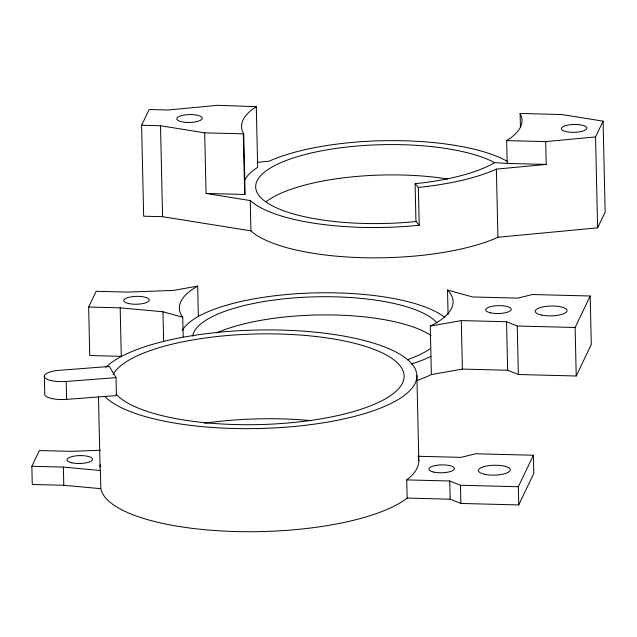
<?xml version="1.0" encoding="UTF-8"?>
<svg xmlns="http://www.w3.org/2000/svg" width="637" height="637" viewBox="0 0 637 637"><rect width="100%" height="100%" fill="white"/><g stroke="black" fill="none" stroke-linecap="round" stroke-linejoin="round"><path stroke-width="0.96" d="M520.437 127.376L520.126 113.458L561.985 114.549L603.088 121.165L605.15 212.105L597.617 227.855L497.919 237.251L495.427 238.381A140.275 43.348 -1.3 0 1 363.138 257.706A140.275 43.348 -1.3 0 1 252.332 232.139L250.938 230.873L162.578 216.684L143.667 216.198L141.605 125.258L149.138 109.516L168.057 110.002L217.902 105.296L256.289 106.69L257.667 167.316L253.988 169.864A140.275 43.348 -1.3 0 0 244.473 180.526M88.647 307.034L120.178 307.846L121.277 356.346L89.753 355.542L88.647 307.034L96.187 291.292L127.711 292.096L173.184 290.44L197.661 286.093L198.346 316.406A140.427 43.396 -1.3 0 0 182.317 330.42M418.055 456.275L461.045 457.374L475.536 453.759L533.392 455.248L533.806 473.434L518.733 504.934L460.877 503.445L450.152 499.185L407.162 498.078L406.143 498.89A159.409 49.256 -1.3 0 1 234.185 531.497A159.409 49.256 -1.3 0 1 101.052 489.757L100.837 488.683L63.788 485.283L32.264 484.47L31.85 466.284L39.383 450.534L70.914 451.346L100.431 450.271M597.617 227.855L595.547 136.915L603.088 121.165M431.368 374.58L462.39 369.086L507.641 370.248L518.367 374.508L576.222 375.997L575.123 327.498L590.196 295.998L532.333 294.517L517.841 298.124L472.59 296.969L447.516 290.034A139.471 43.101 -1.3 0 1 430.27 326.08L431.368 374.58A137.09 42.361 -1.3 0 1 416.805 380.52M518.733 504.934L518.319 486.74L533.392 455.248M576.222 375.997L591.295 344.498L590.196 295.998M407.162 498.078L406.748 479.892L408.811 478.268A159.409 49.256 -1.3 0 0 418.533 457.987M256.289 106.69L252.61 109.238A140.275 43.348 -1.3 0 0 242.299 130.776L243.74 133.842L245.11 194.468L206.07 193.465L204.692 132.838L160.516 125.744L141.605 125.258M430.644 348.375L428.175 350.087A124.334 38.419 -1.3 0 1 407.401 359.722M595.547 136.915L545.702 141.613L546.22 164.426L507.187 163.422L506.67 140.61L510.993 137.672A140.275 43.348 -1.3 0 0 521.305 116.133L520.126 113.458M546.22 164.426L496.374 169.131L493.882 170.254A140.275 43.348 -1.3 0 1 422.626 186.975L418.366 187.413L415.093 183.671L418.963 183.273A127.527 39.406 -1.3 0 0 492.624 163.773L494.527 162.65L507.187 163.422M430.27 326.08L461.292 320.586L506.534 321.749L517.26 326.009L575.123 327.498M206.07 193.465L250.245 200.559L251.647 201.825A140.275 43.348 -1.3 0 0 414.966 225.657L419.226 225.219L415.953 221.485L412.075 221.883A127.527 39.406 -1.3 0 1 262.189 198.999A127.527 39.406 -1.3 0 1 332.012 149.026A127.527 39.406 -1.3 0 1 494.75 162.722M257.396 162.331L269.125 161.225L271.617 160.102A140.275 43.348 -1.3 0 1 507.578 161.503M116.022 377.637L109.373 366.466L59.552 370.288A18.6 5.749 -1.3 0 0 44.582 377.279A18.6 5.749 -1.3 0 0 66.2 381.459L116.022 377.637L116.428 395.569L66.606 399.391A18.6 5.749 -1.3 0 1 44.749 393.714L44.343 375.782M204.692 132.838L243.74 133.842M506.67 140.61L545.702 141.613M31.85 466.284L63.374 467.096L100.423 470.496L100.837 488.683M406.748 479.892L449.738 480.999L460.463 485.259L518.319 486.74M120.178 307.846L162.968 311.772L182.747 317.258L183.193 336.814M104.834 396.453L106.873 398.459A159.409 49.256 -1.3 0 0 251.511 428.637A159.409 49.256 -1.3 0 0 403.802 395.824L406.884 393.387A159.409 49.256 -1.3 0 0 416.606 373.107L415.905 370.575A159.409 49.256 -1.3 0 0 279.133 330.022A159.409 49.256 -1.3 0 0 109.691 363.902L107.072 366.108A159.409 49.256 -1.3 0 0 105.885 367.223M100.423 470.496L100.184 469.286A159.409 49.256 -1.3 0 1 100.32 464.676M517.26 326.009L518.367 374.508M506.534 321.749L507.641 370.248M496.374 169.131L497.919 237.251M461.292 320.586L462.39 369.086M460.463 485.259L460.877 503.445M447.516 290.034L448.074 314.487M449.738 480.999L450.152 499.185M418.366 187.413L419.226 225.219M415.093 183.671L415.953 221.485M416.877 375.655L418.804 460.535M250.245 200.559L250.938 230.873M243.302 133.834L244.672 194.46M160.516 125.744L162.578 216.684M162.968 311.772L163.645 341.472M98.488 396.907L100.073 466.985M66.2 381.459L66.606 399.391M63.374 467.096L63.788 485.283M204.636 423.239A146.653 45.323 -1.3 0 1 311.628 420.723M113.139 374.333A146.653 45.323 -1.3 0 1 334.449 339.115A146.653 45.323 -1.3 0 1 345.238 413.803A146.653 45.323 -1.3 0 1 115.99 394.032M266.417 201.467A127.527 39.406 -1.3 0 1 447.803 178.981M430.954 356.394A137.09 42.361 -1.3 0 1 411.176 364.053M198.346 316.406A137.09 42.361 -1.3 0 1 327.768 292.757A137.09 42.361 -1.3 0 1 444.865 317.393M182.747 317.258A140.427 43.396 -1.3 0 1 197.661 286.093M216.898 332.832A124.334 38.419 -1.3 0 1 430.986 335.508M192.74 336.097A124.334 38.419 -1.3 0 1 199.604 324.926L202.415 322.617A124.334 38.419 -1.3 0 1 325.595 296.707A124.334 38.419 -1.3 0 1 437.054 322.871M577.289 124.51L574.654 124.446A12.756 3.941 -1.3 0 0 561.492 128.069A12.756 3.941 -1.3 0 0 570.903 132.273L573.547 132.345A12.756 3.941 -1.3 0 0 586.709 128.714A12.756 3.941 -1.3 0 0 577.289 124.51M186.315 122.4L183.814 122.161A12.756 3.941 -1.3 0 1 181.744 115.552A12.756 3.941 -1.3 0 1 202.001 117.479A12.756 3.941 -1.3 0 1 186.315 122.4M433.725 472.081A12.756 3.941 -1.3 0 0 454.277 469.158A12.756 3.941 -1.3 0 0 436.99 465.265A12.756 3.941 -1.3 0 0 433.725 472.081M484.415 474.247A15.941 4.929 -1.3 0 0 510.094 470.592A15.941 4.929 -1.3 0 0 488.491 465.719A15.941 4.929 -1.3 0 0 484.415 474.247M71.814 462.788A12.756 3.941 -1.3 0 0 92.365 459.866A12.756 3.941 -1.3 0 0 75.078 455.973A12.756 3.941 -1.3 0 0 71.814 462.788M128.618 303.546A12.756 3.941 -1.3 0 0 149.162 300.616A12.756 3.941 -1.3 0 0 131.883 296.723A12.756 3.941 -1.3 0 0 128.618 303.546M490.53 312.831A12.756 3.941 -1.3 0 0 511.073 309.908A12.756 3.941 -1.3 0 0 493.794 306.015A12.756 3.941 -1.3 0 0 490.53 312.831M541.211 314.997A15.941 4.929 -1.3 0 0 566.898 311.342A15.941 4.929 -1.3 0 0 545.296 306.477A15.941 4.929 -1.3 0 0 541.211 314.997"/></g></svg>
